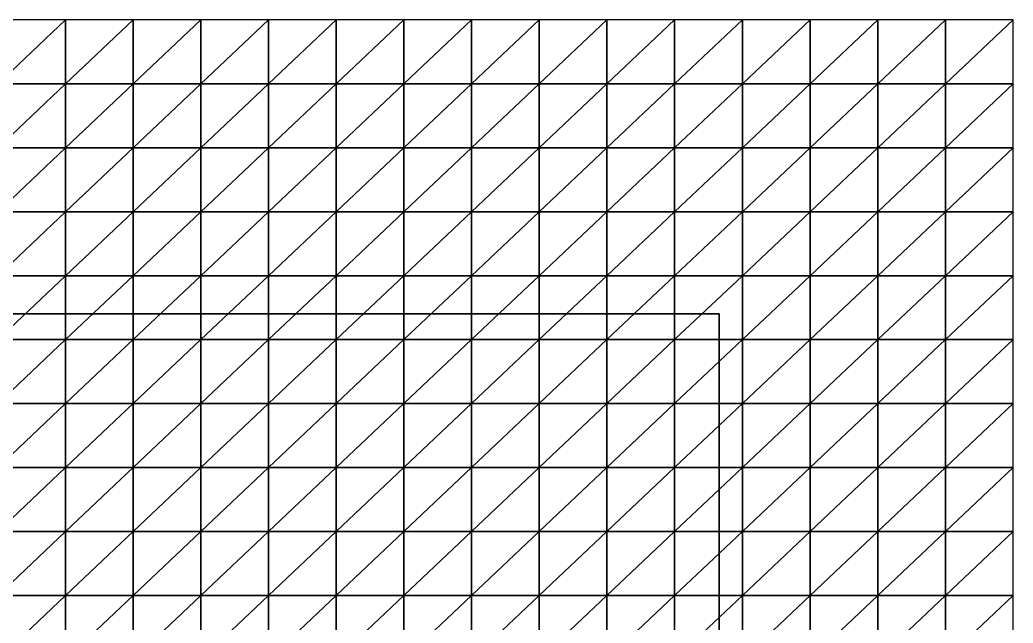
# Model space of a CAD drawing. Header units: metres. Extents: x -3 to 10.7, y -3.7 to 3.7.
# Drawn here: x 7.12 to 10.5, y 1.647 to 3.7 of the extents above; entities that cross this region are included whole.
import ezdxf

# ---------------------------------------------------------------- set-up
doc = ezdxf.new("R2010")
doc.units = ezdxf.units.M
for name, color, linetype in [('ACO_3D', 1, 'CONTINUOUS'), ('MEMBRANA_3D', 3, 'CONTINUOUS'), ('PAREDES', 7, 'CONTINUOUS')]:
    doc.layers.add(name, color=color, linetype=linetype)

msp = doc.modelspace()

# ---------------------------------------------------------------- linework, layer by layer
at = {"layer": 'ACO_3D'}
for points in [[(10.5, 3.7, -0.05), (10.5, 3.7, 2.65)], [(0, -2.7, 2.9), (9.5, -2.7, 2.9), (9.5, 2.7, 2.9), (0, 2.7, 2.9), (0, -2.7, 2.9)], [(9.5, 2.7, 0), (9.5, 2.7, 2.9)]]:
    msp.add_polyline3d(points, dxfattribs=at)
at = {"layer": 'MEMBRANA_3D'}
for points in [[(7.0446, 3.4824, 2.46), (7.275, 3.4824, 2.459), (7.275, 3.7, 2.35)], [(7.0446, 3.4824, 2.46), (7.275, 3.7, 2.35), (7.0446, 3.7, 2.3512)], [(7.275, 3.4824, 2.459), (7.5054, 3.4824, 2.4605), (7.5054, 3.7, 2.3519)], [(7.275, 3.4824, 2.459), (7.5054, 3.7, 2.3519), (7.275, 3.7, 2.35)], [(7.5054, 3.4824, 2.4605), (7.7357, 3.4824, 2.4644), (7.7357, 3.7, 2.3567)], [(7.5054, 3.4824, 2.4605), (7.7357, 3.7, 2.3567), (7.5054, 3.7, 2.3519)], [(7.7357, 3.4824, 2.4644), (7.9661, 3.4824, 2.4707), (7.9661, 3.7, 2.3646)], [(7.7357, 3.4824, 2.4644), (7.9661, 3.7, 2.3646), (7.7357, 3.7, 2.3567)], [(7.9661, 3.4824, 2.4707), (8.1964, 3.4824, 2.4794), (8.1964, 3.7, 2.3754)], [(7.9661, 3.4824, 2.4707), (8.1964, 3.7, 2.3754), (7.9661, 3.7, 2.3646)], [(8.1964, 3.4824, 2.4794), (8.4268, 3.4824, 2.4906), (8.4268, 3.7, 2.3893)], [(8.1964, 3.4824, 2.4794), (8.4268, 3.7, 2.3893), (8.1964, 3.7, 2.3754)], [(8.4268, 3.4824, 2.4906), (8.6571, 3.4824, 2.5041), (8.6571, 3.7, 2.4062)], [(8.4268, 3.4824, 2.4906), (8.6571, 3.7, 2.4062), (8.4268, 3.7, 2.3893)], [(8.6571, 3.4824, 2.5041), (8.8875, 3.4824, 2.5201), (8.8875, 3.7, 2.4262)], [(8.6571, 3.4824, 2.5041), (8.8875, 3.7, 2.4262), (8.6571, 3.7, 2.4062)], [(8.8875, 3.4824, 2.5201), (9.1179, 3.4824, 2.5385), (9.1179, 3.7, 2.4491)], [(8.8875, 3.4824, 2.5201), (9.1179, 3.7, 2.4491), (8.8875, 3.7, 2.4262)], [(9.1179, 3.4824, 2.5385), (9.3482, 3.4824, 2.5593), (9.3482, 3.7, 2.475)], [(9.1179, 3.4824, 2.5385), (9.3482, 3.7, 2.475), (9.1179, 3.7, 2.4491)], [(9.3482, 3.4824, 2.5593), (9.5786, 3.4824, 2.5825), (9.5786, 3.7, 2.504)], [(9.3482, 3.4824, 2.5593), (9.5786, 3.7, 2.504), (9.3482, 3.7, 2.475)], [(9.5786, 3.4824, 2.5825), (9.8089, 3.4824, 2.6081), (9.8089, 3.7, 2.536)], [(9.5786, 3.4824, 2.5825), (9.8089, 3.7, 2.536), (9.5786, 3.7, 2.504)], [(9.8089, 3.4824, 2.6081), (10.0393, 3.4824, 2.6362), (10.0393, 3.7, 2.571)], [(9.8089, 3.4824, 2.6081), (10.0393, 3.7, 2.571), (9.8089, 3.7, 2.536)], [(10.0393, 3.4824, 2.6362), (10.2696, 3.4824, 2.6667), (10.2696, 3.7, 2.609)], [(10.0393, 3.4824, 2.6362), (10.2696, 3.7, 2.609), (10.0393, 3.7, 2.571)], [(10.2696, 3.4824, 2.6667), (10.5, 3.4824, 2.588), (10.5, 3.7, 2.65)], [(10.2696, 3.4824, 2.6667), (10.5, 3.7, 2.65), (10.2696, 3.7, 2.609)], [(7.0446, 3.2647, 2.5719), (7.275, 3.2647, 2.5712), (7.275, 3.4824, 2.459)], [(7.0446, 3.2647, 2.5719), (7.275, 3.4824, 2.459), (7.0446, 3.4824, 2.46)], [(7.275, 3.2647, 2.5712), (7.5054, 3.2647, 2.5723), (7.5054, 3.4824, 2.4605)], [(7.275, 3.2647, 2.5712), (7.5054, 3.4824, 2.4605), (7.275, 3.4824, 2.459)], [(7.5054, 3.2647, 2.5723), (7.7357, 3.2647, 2.5752), (7.7357, 3.4824, 2.4644)], [(7.5054, 3.2647, 2.5723), (7.7357, 3.4824, 2.4644), (7.5054, 3.4824, 2.4605)], [(7.7357, 3.2647, 2.5752), (7.9661, 3.2647, 2.5799), (7.9661, 3.4824, 2.4707)], [(7.7357, 3.2647, 2.5752), (7.9661, 3.4824, 2.4707), (7.7357, 3.4824, 2.4644)], [(7.9661, 3.2647, 2.5799), (8.1964, 3.2647, 2.5864), (8.1964, 3.4824, 2.4794)], [(7.9661, 3.2647, 2.5799), (8.1964, 3.4824, 2.4794), (7.9661, 3.4824, 2.4707)], [(8.1964, 3.2647, 2.5864), (8.4268, 3.2647, 2.5947), (8.4268, 3.4824, 2.4906)], [(8.1964, 3.2647, 2.5864), (8.4268, 3.4824, 2.4906), (8.1964, 3.4824, 2.4794)], [(8.4268, 3.2647, 2.5947), (8.6571, 3.2647, 2.6048), (8.6571, 3.4824, 2.5041)], [(8.4268, 3.2647, 2.5947), (8.6571, 3.4824, 2.5041), (8.4268, 3.4824, 2.4906)], [(8.6571, 3.2647, 2.6048), (8.8875, 3.2647, 2.6167), (8.8875, 3.4824, 2.5201)], [(8.6571, 3.2647, 2.6048), (8.8875, 3.4824, 2.5201), (8.6571, 3.4824, 2.5041)], [(8.8875, 3.2647, 2.6167), (9.1179, 3.2647, 2.6304), (9.1179, 3.4824, 2.5385)], [(8.8875, 3.2647, 2.6167), (9.1179, 3.4824, 2.5385), (8.8875, 3.4824, 2.5201)], [(9.1179, 3.2647, 2.6304), (9.3482, 3.2647, 2.6459), (9.3482, 3.4824, 2.5593)], [(9.1179, 3.2647, 2.6304), (9.3482, 3.4824, 2.5593), (9.1179, 3.4824, 2.5385)], [(9.3482, 3.2647, 2.6459), (9.5786, 3.2647, 2.6632), (9.5786, 3.4824, 2.5825)], [(9.3482, 3.2647, 2.6459), (9.5786, 3.4824, 2.5825), (9.3482, 3.4824, 2.5593)], [(9.5786, 3.2647, 2.6632), (9.8089, 3.2647, 2.6823), (9.8089, 3.4824, 2.6081)], [(9.5786, 3.2647, 2.6632), (9.8089, 3.4824, 2.6081), (9.5786, 3.4824, 2.5825)], [(9.8089, 3.2647, 2.6823), (10.0393, 3.2647, 2.7033), (10.0393, 3.4824, 2.6362)], [(9.8089, 3.2647, 2.6823), (10.0393, 3.4824, 2.6362), (9.8089, 3.4824, 2.6081)], [(10.0393, 3.2647, 2.7033), (10.2696, 3.2647, 2.6106), (10.2696, 3.4824, 2.6667)], [(10.0393, 3.2647, 2.7033), (10.2696, 3.4824, 2.6667), (10.0393, 3.4824, 2.6362)], [(10.2696, 3.2647, 2.6106), (10.5, 3.2647, 2.5337), (10.5, 3.4824, 2.588)], [(10.2696, 3.2647, 2.6106), (10.5, 3.4824, 2.588), (10.2696, 3.4824, 2.6667)], [(7.0446, 3.0471, 2.6883), (7.275, 3.0471, 2.6878), (7.275, 3.2647, 2.5712)], [(7.0446, 3.0471, 2.6883), (7.275, 3.2647, 2.5712), (7.0446, 3.2647, 2.5719)], [(7.275, 3.0471, 2.6878), (7.5054, 3.0471, 2.6885), (7.5054, 3.2647, 2.5723)], [(7.275, 3.0471, 2.6878), (7.5054, 3.2647, 2.5723), (7.275, 3.2647, 2.5712)], [(7.5054, 3.0471, 2.6885), (7.7357, 3.0471, 2.6904), (7.7357, 3.2647, 2.5752)], [(7.5054, 3.0471, 2.6885), (7.7357, 3.2647, 2.5752), (7.5054, 3.2647, 2.5723)], [(7.7357, 3.0471, 2.6904), (7.9661, 3.0471, 2.6934), (7.9661, 3.2647, 2.5799)], [(7.7357, 3.0471, 2.6904), (7.9661, 3.2647, 2.5799), (7.7357, 3.2647, 2.5752)], [(7.9661, 3.0471, 2.6934), (8.1964, 3.0471, 2.6976), (8.1964, 3.2647, 2.5864)], [(7.9661, 3.0471, 2.6934), (8.1964, 3.2647, 2.5864), (7.9661, 3.2647, 2.5799)], [(8.1964, 3.0471, 2.6976), (8.4268, 3.0471, 2.703), (8.4268, 3.2647, 2.5947)], [(8.1964, 3.0471, 2.6976), (8.4268, 3.2647, 2.5947), (8.1964, 3.2647, 2.5864)], [(8.4268, 3.0471, 2.703), (8.6571, 3.0471, 2.7095), (8.6571, 3.2647, 2.6048)], [(8.4268, 3.0471, 2.703), (8.6571, 3.2647, 2.6048), (8.4268, 3.2647, 2.5947)], [(8.6571, 3.0471, 2.7095), (8.8875, 3.0471, 2.7172), (8.8875, 3.2647, 2.6167)], [(8.6571, 3.0471, 2.7095), (8.8875, 3.2647, 2.6167), (8.6571, 3.2647, 2.6048)], [(8.8875, 3.0471, 2.7172), (9.1179, 3.0471, 2.726), (9.1179, 3.2647, 2.6304)], [(8.8875, 3.0471, 2.7172), (9.1179, 3.2647, 2.6304), (8.8875, 3.2647, 2.6167)], [(9.1179, 3.0471, 2.726), (9.3482, 3.0471, 2.7361), (9.3482, 3.2647, 2.6459)], [(9.1179, 3.0471, 2.726), (9.3482, 3.2647, 2.6459), (9.1179, 3.2647, 2.6304)], [(9.3482, 3.0471, 2.7361), (9.5786, 3.0471, 2.7472), (9.5786, 3.2647, 2.6632)], [(9.3482, 3.0471, 2.7361), (9.5786, 3.2647, 2.6632), (9.3482, 3.2647, 2.6459)], [(9.5786, 3.0471, 2.7472), (9.8089, 3.0471, 2.7596), (9.8089, 3.2647, 2.6823)], [(9.5786, 3.0471, 2.7472), (9.8089, 3.2647, 2.6823), (9.5786, 3.2647, 2.6632)], [(9.8089, 3.0471, 2.7596), (10.0393, 3.0471, 2.6632), (10.0393, 3.2647, 2.7033)], [(9.8089, 3.0471, 2.7596), (10.0393, 3.2647, 2.7033), (9.8089, 3.2647, 2.6823)], [(10.0393, 3.0471, 2.6632), (10.2696, 3.0471, 2.5739), (10.2696, 3.2647, 2.6106)], [(10.0393, 3.0471, 2.6632), (10.2696, 3.2647, 2.6106), (10.0393, 3.2647, 2.7033)], [(10.2696, 3.0471, 2.5739), (10.5, 3.0471, 2.4872), (10.5, 3.2647, 2.5337)], [(10.2696, 3.0471, 2.5739), (10.5, 3.2647, 2.5337), (10.2696, 3.2647, 2.6106)], [(7.0446, 2.8294, 2.8129), (7.275, 2.8294, 2.8127), (7.275, 3.0471, 2.6878)], [(7.0446, 2.8294, 2.8129), (7.275, 3.0471, 2.6878), (7.0446, 3.0471, 2.6883)], [(7.275, 2.8294, 2.8127), (7.5054, 2.8294, 2.813), (7.5054, 3.0471, 2.6885)], [(7.275, 2.8294, 2.8127), (7.5054, 3.0471, 2.6885), (7.275, 3.0471, 2.6878)], [(7.5054, 2.8294, 2.813), (7.7357, 2.8294, 2.8137), (7.7357, 3.0471, 2.6904)], [(7.5054, 2.8294, 2.813), (7.7357, 3.0471, 2.6904), (7.5054, 3.0471, 2.6885)], [(7.7357, 2.8294, 2.8137), (7.9661, 2.8294, 2.815), (7.9661, 3.0471, 2.6934)], [(7.7357, 2.8294, 2.8137), (7.9661, 3.0471, 2.6934), (7.7357, 3.0471, 2.6904)], [(7.9661, 2.8294, 2.815), (8.1964, 2.8294, 2.8167), (8.1964, 3.0471, 2.6976)], [(7.9661, 2.8294, 2.815), (8.1964, 3.0471, 2.6976), (7.9661, 3.0471, 2.6934)], [(8.1964, 2.8294, 2.8167), (8.4268, 2.8294, 2.8189), (8.4268, 3.0471, 2.703)], [(8.1964, 2.8294, 2.8167), (8.4268, 3.0471, 2.703), (8.1964, 3.0471, 2.6976)], [(8.4268, 2.8294, 2.8189), (8.6571, 2.8294, 2.8216), (8.6571, 3.0471, 2.7095)], [(8.4268, 2.8294, 2.8189), (8.6571, 3.0471, 2.7095), (8.4268, 3.0471, 2.703)], [(8.6571, 2.8294, 2.8216), (8.8875, 2.8294, 2.8248), (8.8875, 3.0471, 2.7172)], [(8.6571, 2.8294, 2.8216), (8.8875, 3.0471, 2.7172), (8.6571, 3.0471, 2.7095)], [(8.8875, 2.8294, 2.8248), (9.1179, 2.8294, 2.8284), (9.1179, 3.0471, 2.726)], [(8.8875, 2.8294, 2.8248), (9.1179, 3.0471, 2.726), (8.8875, 3.0471, 2.7172)], [(9.1179, 2.8294, 2.8284), (9.3482, 2.8294, 2.8325), (9.3482, 3.0471, 2.7361)], [(9.1179, 2.8294, 2.8284), (9.3482, 3.0471, 2.7361), (9.1179, 3.0471, 2.726)], [(9.3482, 2.8294, 2.8325), (9.5786, 2.8294, 2.8371), (9.5786, 3.0471, 2.7472)], [(9.3482, 2.8294, 2.8325), (9.5786, 3.0471, 2.7472), (9.3482, 3.0471, 2.7361)], [(9.5786, 2.8294, 2.8371), (9.8089, 2.8294, 2.7431), (9.8089, 3.0471, 2.7596)], [(9.5786, 2.8294, 2.8371), (9.8089, 3.0471, 2.7596), (9.5786, 3.0471, 2.7472)], [(9.8089, 2.8294, 2.7431), (10.0393, 2.8294, 2.641), (10.0393, 3.0471, 2.6632)], [(9.8089, 2.8294, 2.7431), (10.0393, 3.0471, 2.6632), (9.8089, 3.0471, 2.7596)], [(10.0393, 2.8294, 2.641), (10.2696, 2.8294, 2.5433), (10.2696, 3.0471, 2.5739)], [(10.0393, 2.8294, 2.641), (10.2696, 3.0471, 2.5739), (10.0393, 3.0471, 2.6632)], [(10.2696, 2.8294, 2.5433), (10.5, 2.8294, 2.4485), (10.5, 3.0471, 2.4872)], [(10.2696, 2.8294, 2.5433), (10.5, 3.0471, 2.4872), (10.2696, 3.0471, 2.5739)], [(7.0446, 2.6118, 2.9135), (7.275, 2.6118, 2.9134), (7.275, 2.8294, 2.8127)], [(7.0446, 2.6118, 2.9135), (7.275, 2.8294, 2.8127), (7.0446, 2.8294, 2.8129)], [(7.275, 2.6118, 2.9134), (7.5054, 2.6118, 2.9133), (7.5054, 2.8294, 2.813)], [(7.275, 2.6118, 2.9134), (7.5054, 2.8294, 2.813), (7.275, 2.8294, 2.8127)], [(7.5054, 2.6118, 2.9133), (7.7357, 2.6118, 2.9132), (7.7357, 2.8294, 2.8137)], [(7.5054, 2.6118, 2.9133), (7.7357, 2.8294, 2.8137), (7.5054, 2.8294, 2.813)], [(7.7357, 2.6118, 2.9132), (7.9661, 2.6118, 2.9131), (7.9661, 2.8294, 2.815)], [(7.7357, 2.6118, 2.9132), (7.9661, 2.8294, 2.815), (7.7357, 2.8294, 2.8137)], [(7.9661, 2.6118, 2.9131), (8.1964, 2.6118, 2.913), (8.1964, 2.8294, 2.8167)], [(7.9661, 2.6118, 2.9131), (8.1964, 2.8294, 2.8167), (7.9661, 2.8294, 2.815)], [(8.1964, 2.6118, 2.913), (8.4268, 2.6118, 2.9129), (8.4268, 2.8294, 2.8189)], [(8.1964, 2.6118, 2.913), (8.4268, 2.8294, 2.8189), (8.1964, 2.8294, 2.8167)], [(8.4268, 2.6118, 2.9129), (8.6571, 2.6118, 2.9128), (8.6571, 2.8294, 2.8216)], [(8.4268, 2.6118, 2.9129), (8.6571, 2.8294, 2.8216), (8.4268, 2.8294, 2.8189)], [(8.6571, 2.6118, 2.9128), (8.8875, 2.6118, 2.912), (8.8875, 2.8294, 2.8248)], [(8.6571, 2.6118, 2.9128), (8.8875, 2.8294, 2.8248), (8.6571, 2.8294, 2.8216)], [(8.8875, 2.6118, 2.912), (9.1179, 2.6118, 2.9069), (9.1179, 2.8294, 2.8284)], [(8.8875, 2.6118, 2.912), (9.1179, 2.8294, 2.8284), (8.8875, 2.8294, 2.8248)], [(9.1179, 2.6118, 2.9069), (9.3482, 2.6118, 2.906), (9.3482, 2.8294, 2.8325)], [(9.1179, 2.6118, 2.9069), (9.3482, 2.8294, 2.8325), (9.1179, 2.8294, 2.8284)], [(9.3482, 2.6118, 2.906), (9.5786, 2.6118, 2.8511), (9.5786, 2.8294, 2.8371)], [(9.3482, 2.6118, 2.906), (9.5786, 2.8294, 2.8371), (9.3482, 2.8294, 2.8325)], [(9.5786, 2.6118, 2.8511), (9.8089, 2.6118, 2.7324), (9.8089, 2.8294, 2.7431)], [(9.5786, 2.6118, 2.8511), (9.8089, 2.8294, 2.7431), (9.5786, 2.8294, 2.8371)], [(9.8089, 2.6118, 2.7324), (10.0393, 2.6118, 2.6232), (10.0393, 2.8294, 2.641)], [(9.8089, 2.6118, 2.7324), (10.0393, 2.8294, 2.641), (9.8089, 2.8294, 2.7431)], [(10.0393, 2.6118, 2.6232), (10.2696, 2.6118, 2.5188), (10.2696, 2.8294, 2.5433)], [(10.0393, 2.6118, 2.6232), (10.2696, 2.8294, 2.5433), (10.0393, 2.8294, 2.641)], [(10.2696, 2.6118, 2.5188), (10.5, 2.6118, 2.4175), (10.5, 2.8294, 2.4485)], [(10.2696, 2.6118, 2.5188), (10.5, 2.8294, 2.4485), (10.2696, 2.8294, 2.5433)], [(7.0446, 2.3941, 3.0593), (7.275, 2.3941, 3.0579), (7.275, 2.6118, 2.9134)], [(7.0446, 2.3941, 3.0593), (7.275, 2.6118, 2.9134), (7.0446, 2.6118, 2.9135)], [(7.275, 2.3941, 3.0579), (7.5054, 2.3941, 3.0357), (7.5054, 2.6118, 2.9133)], [(7.275, 2.3941, 3.0579), (7.5054, 2.6118, 2.9133), (7.275, 2.6118, 2.9134)], [(7.5054, 2.3941, 3.0357), (7.7357, 2.3941, 3.0147), (7.7357, 2.6118, 2.9132)], [(7.5054, 2.3941, 3.0357), (7.7357, 2.6118, 2.9132), (7.5054, 2.6118, 2.9133)], [(7.7357, 2.3941, 3.0147), (7.9661, 2.3941, 2.9985), (7.9661, 2.6118, 2.9131)], [(7.7357, 2.3941, 3.0147), (7.9661, 2.6118, 2.9131), (7.7357, 2.6118, 2.9132)], [(7.9661, 2.3941, 2.9985), (8.1964, 2.3941, 2.9869), (8.1964, 2.6118, 2.913)], [(7.9661, 2.3941, 2.9985), (8.1964, 2.6118, 2.913), (7.9661, 2.6118, 2.9131)], [(8.1964, 2.3941, 2.9869), (8.4268, 2.3941, 2.9796), (8.4268, 2.6118, 2.9129)], [(8.1964, 2.3941, 2.9869), (8.4268, 2.6118, 2.9129), (8.1964, 2.6118, 2.913)], [(8.4268, 2.3941, 2.9796), (8.6571, 2.3941, 2.9753), (8.6571, 2.6118, 2.9128)], [(8.4268, 2.3941, 2.9796), (8.6571, 2.6118, 2.9128), (8.4268, 2.6118, 2.9129)], [(8.6571, 2.3941, 2.9753), (8.8875, 2.3941, 2.9728), (8.8875, 2.6118, 2.912)], [(8.6571, 2.3941, 2.9753), (8.8875, 2.6118, 2.912), (8.6571, 2.6118, 2.9128)], [(8.8875, 2.3941, 2.9728), (9.1179, 2.3941, 2.9577), (9.1179, 2.6118, 2.9069)], [(8.8875, 2.3941, 2.9728), (9.1179, 2.6118, 2.9069), (8.8875, 2.6118, 2.912)], [(9.1179, 2.3941, 2.9577), (9.3482, 2.3941, 2.9092), (9.3482, 2.6118, 2.906)], [(9.1179, 2.3941, 2.9577), (9.3482, 2.6118, 2.906), (9.1179, 2.6118, 2.9069)], [(9.3482, 2.3941, 2.9092), (9.5786, 2.3941, 2.8487), (9.5786, 2.6118, 2.8511)], [(9.3482, 2.3941, 2.9092), (9.5786, 2.6118, 2.8511), (9.3482, 2.6118, 2.906)], [(9.5786, 2.3941, 2.8487), (9.8089, 2.3941, 2.7243), (9.8089, 2.6118, 2.7324)], [(9.5786, 2.3941, 2.8487), (9.8089, 2.6118, 2.7324), (9.5786, 2.6118, 2.8511)], [(9.8089, 2.3941, 2.7243), (10.0393, 2.3941, 2.6099), (10.0393, 2.6118, 2.6232)], [(9.8089, 2.3941, 2.7243), (10.0393, 2.6118, 2.6232), (9.8089, 2.6118, 2.7324)], [(10.0393, 2.3941, 2.6099), (10.2696, 2.3941, 2.5004), (10.2696, 2.6118, 2.5188)], [(10.0393, 2.3941, 2.6099), (10.2696, 2.6118, 2.5188), (10.0393, 2.6118, 2.6232)], [(10.2696, 2.3941, 2.5004), (10.5, 2.3941, 2.3942), (10.5, 2.6118, 2.4175)], [(10.2696, 2.3941, 2.5004), (10.5, 2.6118, 2.4175), (10.2696, 2.6118, 2.5188)], [(7.0446, 2.1765, 3.195), (7.275, 2.1765, 3.175), (7.275, 2.3941, 3.0579)], [(7.0446, 2.1765, 3.195), (7.275, 2.3941, 3.0579), (7.0446, 2.3941, 3.0593)], [(7.275, 2.1765, 3.175), (7.5054, 2.1765, 3.1581), (7.5054, 2.3941, 3.0357)], [(7.275, 2.1765, 3.175), (7.5054, 2.3941, 3.0357), (7.275, 2.3941, 3.0579)], [(7.5054, 2.1765, 3.1581), (7.7357, 2.1765, 3.1443), (7.7357, 2.3941, 3.0147)], [(7.5054, 2.1765, 3.1581), (7.7357, 2.3941, 3.0147), (7.5054, 2.3941, 3.0357)], [(7.7357, 2.1765, 3.1443), (7.9661, 2.1765, 3.1332), (7.9661, 2.3941, 2.9985)], [(7.7357, 2.1765, 3.1443), (7.9661, 2.3941, 2.9985), (7.7357, 2.3941, 3.0147)], [(7.9661, 2.1765, 3.1332), (8.1964, 2.1765, 3.1244), (8.1964, 2.3941, 2.9869)], [(7.9661, 2.1765, 3.1332), (8.1964, 2.3941, 2.9869), (7.9661, 2.3941, 2.9985)], [(8.1964, 2.1765, 3.1244), (8.4268, 2.1765, 3.1174), (8.4268, 2.3941, 2.9796)], [(8.1964, 2.1765, 3.1244), (8.4268, 2.3941, 2.9796), (8.1964, 2.3941, 2.9869)], [(8.4268, 2.1765, 3.1174), (8.6571, 2.1765, 3.1116), (8.6571, 2.3941, 2.9753)], [(8.4268, 2.1765, 3.1174), (8.6571, 2.3941, 2.9753), (8.4268, 2.3941, 2.9796)], [(8.6571, 2.1765, 3.1116), (8.8875, 2.1765, 3.0487), (8.8875, 2.3941, 2.9728)], [(8.6571, 2.1765, 3.1116), (8.8875, 2.3941, 2.9728), (8.6571, 2.3941, 2.9753)], [(8.8875, 2.1765, 3.0487), (9.1179, 2.1765, 2.9584), (9.1179, 2.3941, 2.9577)], [(8.8875, 2.1765, 3.0487), (9.1179, 2.3941, 2.9577), (8.8875, 2.3941, 2.9728)], [(9.1179, 2.1765, 2.9584), (9.3482, 2.1765, 2.9093), (9.3482, 2.3941, 2.9092)], [(9.1179, 2.1765, 2.9584), (9.3482, 2.3941, 2.9092), (9.1179, 2.3941, 2.9577)], [(9.3482, 2.1765, 2.9093), (9.5786, 2.1765, 2.8472), (9.5786, 2.3941, 2.8487)], [(9.3482, 2.1765, 2.9093), (9.5786, 2.3941, 2.8487), (9.3482, 2.3941, 2.9092)], [(9.5786, 2.1765, 2.8472), (9.8089, 2.1765, 2.7189), (9.8089, 2.3941, 2.7243)], [(9.5786, 2.1765, 2.8472), (9.8089, 2.3941, 2.7243), (9.5786, 2.3941, 2.8487)], [(9.8089, 2.1765, 2.7189), (10.0393, 2.1765, 2.601), (10.0393, 2.3941, 2.6099)], [(9.8089, 2.1765, 2.7189), (10.0393, 2.3941, 2.6099), (9.8089, 2.3941, 2.7243)], [(10.0393, 2.1765, 2.601), (10.2696, 2.1765, 2.4882), (10.2696, 2.3941, 2.5004)], [(10.0393, 2.1765, 2.601), (10.2696, 2.3941, 2.5004), (10.0393, 2.3941, 2.6099)], [(10.2696, 2.1765, 2.4882), (10.5, 2.1765, 2.3787), (10.5, 2.3941, 2.3942)], [(10.2696, 2.1765, 2.4882), (10.5, 2.3941, 2.3942), (10.2696, 2.3941, 2.5004)], [(7.0446, 1.9588, 3.4277), (7.275, 1.9588, 3.4045), (7.275, 2.1765, 3.175)], [(7.0446, 1.9588, 3.4277), (7.275, 2.1765, 3.175), (7.0446, 2.1765, 3.195)], [(7.275, 1.9588, 3.4045), (7.5054, 1.9588, 3.383), (7.5054, 2.1765, 3.1581)], [(7.275, 1.9588, 3.4045), (7.5054, 2.1765, 3.1581), (7.275, 2.1765, 3.175)], [(7.5054, 1.9588, 3.383), (7.7357, 1.9588, 3.3639), (7.7357, 2.1765, 3.1443)], [(7.5054, 1.9588, 3.383), (7.7357, 2.1765, 3.1443), (7.5054, 2.1765, 3.1581)], [(7.7357, 1.9588, 3.3639), (7.9661, 1.9588, 3.3473), (7.9661, 2.1765, 3.1332)], [(7.7357, 1.9588, 3.3639), (7.9661, 2.1765, 3.1332), (7.7357, 2.1765, 3.1443)], [(7.9661, 1.9588, 3.3473), (8.1964, 1.9588, 3.3332), (8.1964, 2.1765, 3.1244)], [(7.9661, 1.9588, 3.3473), (8.1964, 2.1765, 3.1244), (7.9661, 2.1765, 3.1332)], [(8.1964, 1.9588, 3.3332), (8.4268, 1.9588, 3.3212), (8.4268, 2.1765, 3.1174)], [(8.1964, 1.9588, 3.3332), (8.4268, 2.1765, 3.1174), (8.1964, 2.1765, 3.1244)], [(8.4268, 1.9588, 3.3212), (8.6571, 1.9588, 3.1828), (8.6571, 2.1765, 3.1116)], [(8.4268, 1.9588, 3.3212), (8.6571, 2.1765, 3.1116), (8.4268, 2.1765, 3.1174)], [(8.6571, 1.9588, 3.1828), (8.8875, 1.9588, 3.0509), (8.8875, 2.1765, 3.0487)], [(8.6571, 1.9588, 3.1828), (8.8875, 2.1765, 3.0487), (8.6571, 2.1765, 3.1116)], [(8.8875, 1.9588, 3.0509), (9.1179, 1.9588, 2.9592), (9.1179, 2.1765, 2.9584)], [(8.8875, 1.9588, 3.0509), (9.1179, 2.1765, 2.9584), (8.8875, 2.1765, 3.0487)], [(9.1179, 1.9588, 2.9592), (9.3482, 1.9588, 2.9094), (9.3482, 2.1765, 2.9093)], [(9.1179, 1.9588, 2.9592), (9.3482, 2.1765, 2.9093), (9.1179, 2.1765, 2.9584)], [(9.3482, 1.9588, 2.9094), (9.5786, 1.9588, 2.8464), (9.5786, 2.1765, 2.8472)], [(9.3482, 1.9588, 2.9094), (9.5786, 2.1765, 2.8472), (9.3482, 2.1765, 2.9093)], [(9.5786, 1.9588, 2.8464), (9.8089, 1.9588, 2.7162), (9.8089, 2.1765, 2.7189)], [(9.5786, 1.9588, 2.8464), (9.8089, 2.1765, 2.7189), (9.5786, 2.1765, 2.8472)], [(9.8089, 1.9588, 2.7162), (10.0393, 1.9588, 2.5965), (10.0393, 2.1765, 2.601)], [(9.8089, 1.9588, 2.7162), (10.0393, 2.1765, 2.601), (9.8089, 2.1765, 2.7189)], [(10.0393, 1.9588, 2.5965), (10.2696, 1.9588, 2.482), (10.2696, 2.1765, 2.4882)], [(10.0393, 1.9588, 2.5965), (10.2696, 2.1765, 2.4882), (10.0393, 2.1765, 2.601)], [(10.2696, 1.9588, 2.482), (10.5, 1.9588, 2.371), (10.5, 2.1765, 2.3787)], [(10.2696, 1.9588, 2.482), (10.5, 2.1765, 2.3787), (10.2696, 2.1765, 2.4882)], [(7.0446, 1.7412, 3.7516), (7.275, 1.7412, 3.7133), (7.275, 1.9588, 3.4045)], [(7.0446, 1.7412, 3.7516), (7.275, 1.9588, 3.4045), (7.0446, 1.9588, 3.4277)], [(7.275, 1.7412, 3.7133), (7.5054, 1.7412, 3.6781), (7.5054, 1.9588, 3.383)], [(7.275, 1.7412, 3.7133), (7.5054, 1.9588, 3.383), (7.275, 1.9588, 3.4045)], [(7.5054, 1.7412, 3.6781), (7.7357, 1.7412, 3.6473), (7.7357, 1.9588, 3.3639)], [(7.5054, 1.7412, 3.6781), (7.7357, 1.9588, 3.3639), (7.5054, 1.9588, 3.383)], [(7.7357, 1.7412, 3.6473), (7.9661, 1.7412, 3.621), (7.9661, 1.9588, 3.3473)], [(7.7357, 1.7412, 3.6473), (7.9661, 1.9588, 3.3473), (7.7357, 1.9588, 3.3639)], [(7.9661, 1.7412, 3.621), (8.1964, 1.7412, 3.5713), (8.1964, 1.9588, 3.3332)], [(7.9661, 1.7412, 3.621), (8.1964, 1.9588, 3.3332), (7.9661, 1.9588, 3.3473)], [(8.1964, 1.7412, 3.5713), (8.4268, 1.7412, 3.361), (8.4268, 1.9588, 3.3212)], [(8.1964, 1.7412, 3.5713), (8.4268, 1.9588, 3.3212), (8.1964, 1.9588, 3.3332)], [(8.4268, 1.7412, 3.361), (8.6571, 1.7412, 3.1873), (8.6571, 1.9588, 3.1828)], [(8.4268, 1.7412, 3.361), (8.6571, 1.9588, 3.1828), (8.4268, 1.9588, 3.3212)], [(8.6571, 1.7412, 3.1873), (8.8875, 1.7412, 3.053), (8.8875, 1.9588, 3.0509)], [(8.6571, 1.7412, 3.1873), (8.8875, 1.9588, 3.0509), (8.6571, 1.9588, 3.1828)], [(8.8875, 1.7412, 3.053), (9.1179, 1.7412, 2.96), (9.1179, 1.9588, 2.9592)], [(8.8875, 1.7412, 3.053), (9.1179, 1.9588, 2.9592), (8.8875, 1.9588, 3.0509)], [(9.1179, 1.7412, 2.96), (9.3482, 1.7412, 2.9095), (9.3482, 1.9588, 2.9094)], [(9.1179, 1.7412, 2.96), (9.3482, 1.9588, 2.9094), (9.1179, 1.9588, 2.9592)], [(9.3482, 1.7412, 2.9095), (9.5786, 1.7412, 2.8464), (9.5786, 1.9588, 2.8464)], [(9.3482, 1.7412, 2.9095), (9.5786, 1.9588, 2.8464), (9.3482, 1.9588, 2.9094)], [(9.5786, 1.7412, 2.8464), (9.8089, 1.7412, 2.7162), (9.8089, 1.9588, 2.7162)], [(9.5786, 1.7412, 2.8464), (9.8089, 1.9588, 2.7162), (9.5786, 1.9588, 2.8464)], [(9.8089, 1.7412, 2.7162), (10.0393, 1.7412, 2.5965), (10.0393, 1.9588, 2.5965)], [(9.8089, 1.7412, 2.7162), (10.0393, 1.9588, 2.5965), (9.8089, 1.9588, 2.7162)], [(10.0393, 1.7412, 2.5965), (10.2696, 1.7412, 2.482), (10.2696, 1.9588, 2.482)], [(10.0393, 1.7412, 2.5965), (10.2696, 1.9588, 2.482), (10.0393, 1.9588, 2.5965)], [(10.2696, 1.7412, 2.482), (10.5, 1.7412, 2.371), (10.5, 1.9588, 2.371)], [(10.2696, 1.7412, 2.482), (10.5, 1.9588, 2.371), (10.2696, 1.9588, 2.482)], [(7.0446, 1.5235, 4.1422), (7.275, 1.5235, 4.0788), (7.275, 1.7412, 3.7133)], [(7.0446, 1.5235, 4.1422), (7.275, 1.7412, 3.7133), (7.0446, 1.7412, 3.7516)], [(7.275, 1.5235, 4.0788), (7.5054, 1.5235, 4.0239), (7.5054, 1.7412, 3.6781)], [(7.275, 1.5235, 4.0788), (7.5054, 1.7412, 3.6781), (7.275, 1.7412, 3.7133)], [(7.5054, 1.5235, 4.0239), (7.7357, 1.5235, 3.978), (7.7357, 1.7412, 3.6473)], [(7.5054, 1.5235, 4.0239), (7.7357, 1.7412, 3.6473), (7.5054, 1.7412, 3.6781)], [(7.7357, 1.5235, 3.978), (7.9661, 1.5235, 3.8347), (7.9661, 1.7412, 3.621)], [(7.7357, 1.5235, 3.978), (7.9661, 1.7412, 3.621), (7.7357, 1.7412, 3.6473)], [(7.9661, 1.5235, 3.8347), (8.1964, 1.5235, 3.5845), (8.1964, 1.7412, 3.5713)], [(7.9661, 1.5235, 3.8347), (8.1964, 1.7412, 3.5713), (7.9661, 1.7412, 3.621)], [(8.1964, 1.5235, 3.5845), (8.4268, 1.5235, 3.3689), (8.4268, 1.7412, 3.361)], [(8.1964, 1.5235, 3.5845), (8.4268, 1.7412, 3.361), (8.1964, 1.7412, 3.5713)], [(8.4268, 1.5235, 3.3689), (8.6571, 1.5235, 3.1916), (8.6571, 1.7412, 3.1873)], [(8.4268, 1.5235, 3.3689), (8.6571, 1.7412, 3.1873), (8.4268, 1.7412, 3.361)], [(8.6571, 1.5235, 3.1916), (8.8875, 1.5235, 3.055), (8.8875, 1.7412, 3.053)], [(8.6571, 1.5235, 3.1916), (8.8875, 1.7412, 3.053), (8.6571, 1.7412, 3.1873)], [(8.8875, 1.5235, 3.055), (9.1179, 1.5235, 2.9607), (9.1179, 1.7412, 2.96)], [(8.8875, 1.5235, 3.055), (9.1179, 1.7412, 2.96), (8.8875, 1.7412, 3.053)], [(9.1179, 1.5235, 2.9607), (9.3482, 1.5235, 2.9096), (9.3482, 1.7412, 2.9095)], [(9.1179, 1.5235, 2.9607), (9.3482, 1.7412, 2.9095), (9.1179, 1.7412, 2.96)], [(9.3482, 1.5235, 2.9096), (9.5786, 1.5235, 2.8472), (9.5786, 1.7412, 2.8464)], [(9.3482, 1.5235, 2.9096), (9.5786, 1.7412, 2.8464), (9.3482, 1.7412, 2.9095)], [(9.5786, 1.5235, 2.8472), (9.8089, 1.5235, 2.7189), (9.8089, 1.7412, 2.7162)], [(9.5786, 1.5235, 2.8472), (9.8089, 1.7412, 2.7162), (9.5786, 1.7412, 2.8464)], [(9.8089, 1.5235, 2.7189), (10.0393, 1.5235, 2.601), (10.0393, 1.7412, 2.5965)], [(9.8089, 1.5235, 2.7189), (10.0393, 1.7412, 2.5965), (9.8089, 1.7412, 2.7162)], [(10.0393, 1.5235, 2.601), (10.2696, 1.5235, 2.4882), (10.2696, 1.7412, 2.482)], [(10.0393, 1.5235, 2.601), (10.2696, 1.7412, 2.482), (10.0393, 1.7412, 2.5965)], [(10.2696, 1.5235, 2.4882), (10.5, 1.5235, 2.3787), (10.5, 1.7412, 2.371)], [(10.2696, 1.5235, 2.4882), (10.5, 1.7412, 2.371), (10.2696, 1.7412, 2.482)]]:
    msp.add_3dface(points, dxfattribs=at)
at = {"layer": 'PAREDES'}
for points in [[(0, 2.7), (9.5, 2.7), (9.5, 2.7, 2.75), (0, 2.7, 2.75)], [(9.5, -2.7), (9.5, 2.7), (9.5, 2.7, 2.75), (9.5, -2.7, 2.75)]]:
    msp.add_3dface(points, dxfattribs=at)

doc.saveas('drawing.dxf')
